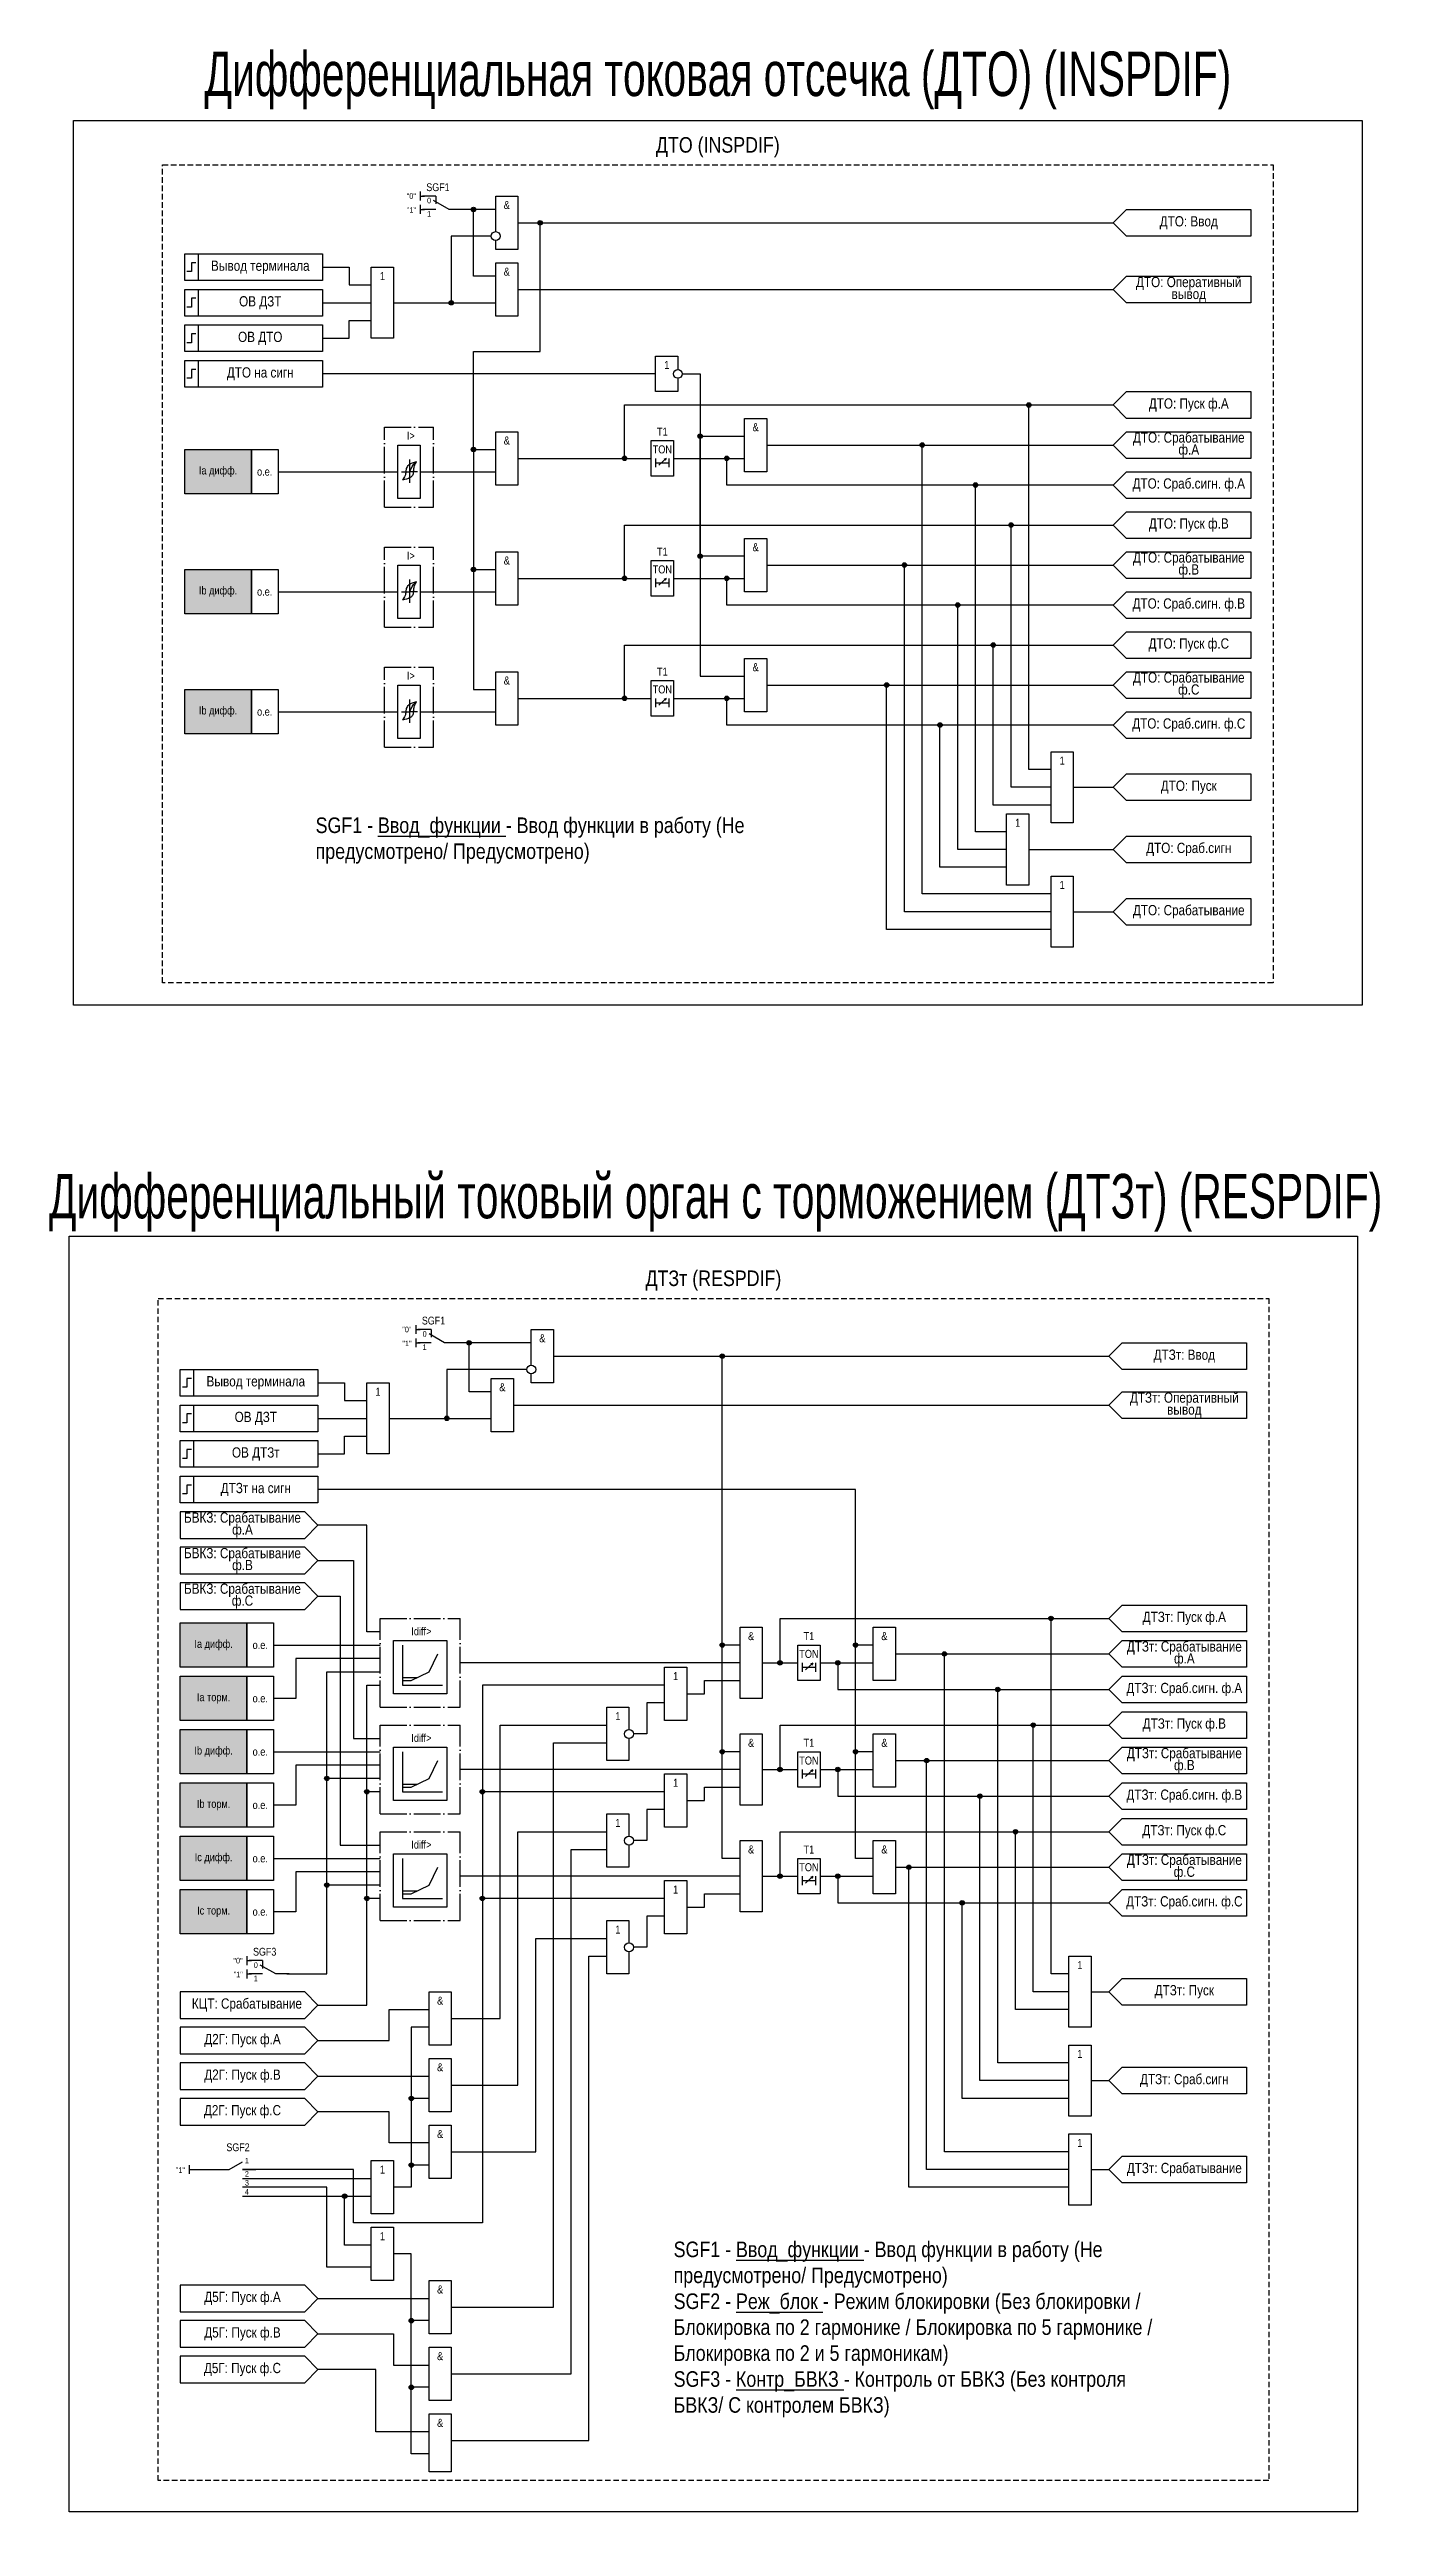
# Model space of a CAD drawing. Header units: millimetres. Extents: x -805 to 2714, y -997 to 959.
# Drawn here: x -805 to -506, y -434 to 120 of the extents above; entities that cross this region are included whole.
import ezdxf
from ezdxf.enums import TextEntityAlignment as Align

# ---------------------------------------------------------------- set-up
doc = ezdxf.new("R2010")
doc.units = ezdxf.units.MM
doc.linetypes.add('ACAD_ISO04W100', pattern=[30, 24, -3, 0, -3])
doc.linetypes.add('штриховая2', pattern=[0.375, 0.25, -0.125])
doc.layers.add('TEXT', color=7, linetype='Continuous', lineweight=25)
doc.layers.add('Основная', color=7, linetype='Continuous')
doc.styles.add('1.8_Gost_RD', font='ARIALN.TTF', dxfattribs={"height": 1.8})
doc.styles.add('2.5_Gost_RD', font='ARIALN.TTF', dxfattribs={"height": 2.5})
doc.styles.add('3.5_Gost_RD', font='ARIALN.TTF', dxfattribs={"height": 3.5})
doc.styles.add('Вывод', font='ARIALN.TTF', dxfattribs={"height": 2.5})
doc.styles.add('Компонент', font='ARIALN.TTF', dxfattribs={"height": 3.5})

# ---------------------------------------------------------------- blocks, each defined once
blk = doc.blocks.new('Точка')
at = {"ltscale": 100}
h = blk.add_hatch(color=256, dxfattribs=at)
h.dxf.hatch_style = 1
edge = h.paths.add_edge_path()
edge.add_arc((0, 0), 0.5, 0, 360)
blk.add_circle((0, 0), 0.5, dxfattribs=at)
blk = doc.blocks.new('*U71')
at = {"layer": 'Основная', "linetype": 'ACAD_ISO04W100', "ltscale": 0.25}
for p, q in [((0, 0), (11, 0)), ((0, -18), (0, 0)), ((11, -18), (11, 0)), ((0, -18), (11, -18))]:
    blk.add_line(p, q, dxfattribs=at)
at = {"layer": 'Основная', "style": 'Компонент'}
blk.add_attdef('ОУ', text='', height=3.5, dxfattribs=at).set_placement((11, 0), align=Align.MIDDLE_CENTER)
blk = doc.blocks.new('*U93')
at = {"layer": 'Основная', "linetype": 'ACAD_ISO04W100', "ltscale": 0.25}
for p, q in [((0, 0), (18, 0)), ((0, -20), (0, 0)), ((18, -20), (18, 0)), ((0, -20), (18, -20))]:
    blk.add_line(p, q, dxfattribs=at)
at = {"layer": 'Основная', "style": 'Компонент'}
blk.add_attdef('ОУ', text='', height=3.5, dxfattribs=at).set_placement((18, 0), align=Align.MIDDLE_CENTER)
blk = doc.blocks.new('*U78')
at = {"layer": 'Основная', "color": 0}
blk.add_line((0, 0), (6, 3.4), dxfattribs=at)
blk = doc.blocks.new('*U92')
at = {"layer": 'Основная', "color": 0}
for p, q in [((-9, 0), (-3, 0)), ((3, 0), (9, 0))]:
    blk.add_line(p, q, dxfattribs=at)
at = {"layer": 'Основная', "ltscale": 0.25}
blk.add_blockref('*U78', (-3, 0), dxfattribs=at)
at = {"layer": 'Основная'}
for tag, height, style, p in [('ОУ', 3.5, 'Компонент', (1, 10)), ('В2', 2.5, 'Вывод', (5, 4)), ('В1', 2.5, 'Вывод', (5, -2))]:
    blk.add_attdef(tag, text='', height=height, dxfattribs=dict(at, style=style)).set_placement(p, align=Align.MIDDLE_CENTER)
blk = doc.blocks.new('*U80')
at = {"layer": 'Основная', "color": 0}
blk.add_line((0, 0), (7, 4), dxfattribs=at)
at = {"layer": 'Основная', "ltscale": 0.35}
blk.add_line((6, 6), (6, 2.5), dxfattribs=at)
blk = doc.blocks.new('*U82')
at = {"layer": 'Основная', "color": 0}
for p, q in [((-3, 6), (-9, 6)), ((-3, 0), (-9, 0)), ((9, 0), (3, 0))]:
    blk.add_line(p, q, dxfattribs=at)
at = {"layer": 'Основная', "ltscale": 0.25, "xscale": -1}
blk.add_blockref('*U80', (3, 0), dxfattribs=at)
at = {"layer": 'Основная'}
for tag, height, style, p in [('ОУ', 3.5, 'Компонент', (-2, 10)), ('В1', 2.5, 'Вывод', (-14, 6)), ('В2', 2.5, 'Вывод', (-6, 4)), ('В3', 2.5, 'Вывод', (-6, -2))]:
    blk.add_attdef(tag, text='', height=height, dxfattribs=dict(at, style=style)).set_placement(p, align=Align.MIDDLE_CENTER)

msp = doc.modelspace()

# ---------------------------------------------------------------- hatches: boundary and pattern name
at = {"ltscale": 100, "true_color": 0xf7941d}
h = msp.add_hatch(color=30, dxfattribs=at)
h.dxf.hatch_style = 1
h.paths.add_polyline_path([(-775, 30), (-760, 30), (-760, 20), (-775, 20)])
h = msp.add_hatch(color=30, dxfattribs=at)
h.dxf.hatch_style = 1
h.paths.add_polyline_path([(-775, 3), (-760, 3), (-760, -7), (-775, -7)])
h = msp.add_hatch(color=30, dxfattribs=at)
h.dxf.hatch_style = 1
h.paths.add_polyline_path([(-775, -24), (-760, -24), (-760, -34), (-775, -34)])
h = msp.add_hatch(color=30, dxfattribs=at)
h.dxf.hatch_style = 1
h.paths.add_polyline_path([(-776, -234), (-761, -234), (-761, -244), (-776, -244)])
h = msp.add_hatch(color=30, dxfattribs=at)
h.dxf.hatch_style = 1
h.paths.add_polyline_path([(-776, -246), (-761, -246), (-761, -256), (-776, -256)])
h = msp.add_hatch(color=30, dxfattribs=at)
h.dxf.hatch_style = 1
h.paths.add_polyline_path([(-776, -258), (-761, -258), (-761, -268), (-776, -268)])
h = msp.add_hatch(color=30, dxfattribs=at)
h.dxf.hatch_style = 1
h.paths.add_polyline_path([(-776, -270), (-761, -270), (-761, -280), (-776, -280)])
h = msp.add_hatch(color=30, dxfattribs=at)
h.dxf.hatch_style = 1
h.paths.add_polyline_path([(-776, -282), (-761, -282), (-761, -292), (-776, -292)])
h = msp.add_hatch(color=30, dxfattribs=at)
h.dxf.hatch_style = 1
h.paths.add_polyline_path([(-776, -294), (-761, -294), (-761, -304), (-776, -304)])

# ---------------------------------------------------------------- linework, layer by layer
at = {"ltscale": 100}
for p, q in [((-722, 88), (-722, 86)), ((-722, 87), (-721, 87)), ((-722, 85), (-722, 83)), ((-722, 84), (-721, 84)), ((-744, 63), (-733, 63)), ((-728, 63), (-705, 63)), ((-710, 30), (-705, 30)), ((-723, -167), (-723, -169)), ((-723, -168), (-722, -168)), ((-723, -170), (-723, -172)), ((-723, -171), (-722, -171)), ((-745, -188), (-734, -188)), ((-729, -188), (-706, -188)), ((-761, -309), (-761, -311)), ((-761, -310), (-760, -310)), ((-761, -312), (-761, -314)), ((-761, -313), (-760, -313))]:
    msp.add_line(p, q, dxfattribs=at)
at = {"color": 7, "ltscale": 100}
for p, q in [((-668.3, 26.46), (-666.63, 27.95)), ((-666.63, 27.95), (-667.15, 27.73)), ((-666.63, 27.95), (-666.89, 27.48)), ((-668.3, -0.54), (-666.63, 0.95)), ((-666.63, 0.95), (-667.15, 0.73)), ((-666.63, 0.95), (-666.89, 0.48)), ((-668.3, -27.54), (-666.63, -26.05)), ((-666.63, -26.05), (-667.15, -26.27)), ((-666.63, -26.05), (-666.89, -26.52)), ((-635.3, -244.54), (-633.63, -243.05)), ((-633.63, -243.05), (-634.15, -243.27)), ((-633.63, -243.05), (-633.89, -243.52)), ((-635.3, -268.54), (-633.63, -267.05)), ((-633.63, -267.05), (-634.15, -267.27)), ((-633.63, -267.05), (-633.89, -267.52)), ((-635.3, -292.54), (-633.63, -291.05)), ((-633.63, -291.05), (-634.15, -291.27)), ((-633.63, -291.05), (-633.89, -291.52))]:
    msp.add_line(p, q, dxfattribs=at)
at = {"color": 2, "ltscale": 100}
for points in [[(-800, 104), (-510, 104), (-510, -95), (-800, -95)], [(-801, -147), (-511, -147), (-511, -434), (-801, -434)]]:
    msp.add_lwpolyline(points, close=True, dxfattribs=at)
at = {"ltscale": 100}
for points in [[(-705, 69), (-710, 69), (-710, 84), (-715, 84)], [(-705, 84), (-710, 84)], [(-706, 78), (-715, 78), (-715, 63)], [(-710, 30), (-710, 30), (-710, 52), (-695, 52), (-695, 81)], [(-700, 81), (-566, 81)], [(-744, 71), (-738, 71), (-738, 67), (-733, 67)], [(-705, 69), (-710, 69)], [(-700, 66), (-566, 66)], [(-744, 55), (-738, 55), (-738, 59), (-733, 59)], [(-664, 46), (-664, 43), (-669, 43), (-669, 51), (-664, 51), (-664, 48)], [(-669, 47), (-744, 47)], [(-663, 47), (-659, 47), (-659, -21), (-649, -21)], [(-676, 28), (-676, 40), (-566, 40)], [(-580, -42), (-585, -42), (-585, 40)], [(-710, 30), (-710, 30), (-710, 3), (-705, 3)], [(-669, 28), (-669, 26)], [(-666, 28), (-666, 26)], [(-649, 6), (-659, 6), (-659, 33)], [(-659, 33), (-649, 33)], [(-566, 22), (-653, 22), (-653, 28)], [(-644, 31), (-566, 31)], [(-580, -70), (-609, -70), (-609, 31)], [(-669, 27), (-666, 27)], [(-590, -56), (-597, -56), (-597, 22)], [(-676, 1), (-676, 13), (-566, 13)], [(-580, -46), (-589, -46), (-589, 13)], [(-710, 3), (-710, 3), (-710, -24), (-705, -24)], [(-669, 1), (-669, -1)], [(-666, 1), (-666, -1)], [(-566, -5), (-653, -5), (-653, 1)], [(-644, 4), (-566, 4)], [(-580, -74), (-613, -74), (-613, 4)], [(-669, 0), (-666, 0)], [(-590, -60), (-601, -60), (-601, -5)], [(-676, -26), (-676, -14), (-566, -14)], [(-580, -50), (-593, -50), (-593, -14)], [(-669, -26), (-669, -28)], [(-669, -27), (-666, -27)], [(-666, -26), (-666, -28)], [(-566, -32), (-653, -32), (-653, -26)], [(-644, -23), (-566, -23)], [(-580, -78), (-617, -78), (-617, -23)], [(-590, -64), (-605, -64), (-605, -32)], [(-575, -46), (-566, -46)], [(-585, -60), (-566, -60)], [(-575, -74), (-566, -74)], [(-706, -182), (-711, -182), (-711, -171), (-716, -171)], [(-697, -171), (-711, -171)], [(-698, -177), (-716, -177), (-716, -188)], [(-692, -174), (-567, -174)], [(-650, -239), (-654, -239), (-654, -174)], [(-745, -180), (-739, -180), (-739, -184), (-734, -184)], [(-706, -182), (-711, -182)], [(-701, -185), (-567, -185)], [(-745, -196), (-739, -196), (-739, -192), (-734, -192)], [(-620, -239), (-624, -239), (-624, -204), (-745, -204)], [(-731, -236), (-734, -236), (-734, -212), (-745, -212)], [(-745, -220), (-737, -220), (-737, -260), (-731, -260)], [(-745, -228), (-740, -228), (-740, -284), (-731, -284)], [(-641, -243), (-641, -233), (-567, -233)], [(-576, -313), (-580, -313), (-580, -233)], [(-731, -242), (-750, -242), (-750, -251), (-755, -251)], [(-726, -239), (-726, -248)], [(-726, -247), (-724, -247), (-720, -245), (-718, -241)], [(-650, -243), (-713, -243)], [(-650, -263), (-654, -263), (-654, -239)], [(-636, -243), (-636, -245)], [(-633, -243), (-633, -245)], [(-632, -243), (-620, -243)], [(-628, -243), (-628, -249), (-567, -249)], [(-620, -263), (-624, -263), (-624, -239)], [(-615, -241), (-567, -241)], [(-576, -353), (-604, -353), (-604, -241)], [(-667, -248), (-708, -248), (-708, -369), (-737, -369), (-737, -357), (-762, -357)], [(-752, -313), (-743, -313), (-743, -245), (-731, -245)], [(-745, -320), (-734, -320), (-734, -248), (-731, -248)], [(-726, -246.31), (-722.61, -246.31)], [(-726, -248), (-717, -248)], [(-662, -250), (-658, -250), (-658, -247), (-650, -247)], [(-636, -244), (-633, -244)], [(-576, -333), (-592, -333), (-592, -249)], [(-667, -252), (-671, -252), (-671, -259), (-674, -259)], [(-715, -323), (-704, -323), (-704, -257), (-680, -257)], [(-641, -267), (-641, -257), (-567, -257)], [(-576, -317), (-584, -317), (-584, -257)], [(-726, -263), (-726, -272)], [(-726, -271), (-724, -271), (-720, -269), (-718, -265)], [(-715, -388), (-692, -388), (-692, -261), (-680, -261)], [(-650, -287), (-654, -287), (-654, -263)], [(-620, -287), (-624, -287), (-624, -263)], [(-615, -265), (-567, -265)], [(-576, -357), (-608, -357), (-608, -265)], [(-731, -266), (-750, -266), (-750, -275), (-755, -275)], [(-731, -269), (-743, -269)], [(-726, -270.31), (-722.61, -270.31)], [(-650, -267), (-713, -267)], [(-662, -274), (-658, -274), (-658, -271), (-650, -271)], [(-636, -267), (-636, -269)], [(-636, -268), (-633, -268)], [(-633, -267), (-633, -269)], [(-632, -267), (-620, -267)], [(-628, -267), (-628, -273), (-567, -273)], [(-731, -272), (-734, -272)], [(-726, -272), (-717, -272)], [(-667, -272), (-708, -272)], [(-667, -276), (-671, -276), (-671, -283), (-674, -283)], [(-576, -337), (-596, -337), (-596, -273)], [(-715, -338), (-700, -338), (-700, -281), (-680, -281)], [(-641, -291), (-641, -281), (-567, -281)], [(-576, -321), (-588, -321), (-588, -281)], [(-726, -287), (-726, -296)], [(-715, -403), (-688, -403), (-688, -285), (-680, -285)], [(-731, -290), (-750, -290), (-750, -299), (-755, -299)], [(-731, -293), (-743, -293)], [(-726, -295), (-724, -295), (-720, -293), (-718, -289)], [(-650, -291), (-713, -291)], [(-636, -291), (-636, -293)], [(-636, -292), (-633, -292)], [(-633, -291), (-633, -293)], [(-632, -291), (-620, -291)], [(-628, -291), (-628, -297), (-567, -297)], [(-615, -289), (-567, -289)], [(-576, -361), (-612, -361), (-612, -289)], [(-731, -296), (-734, -296)], [(-726, -294.31), (-722.61, -294.31)], [(-726, -296), (-717, -296)], [(-667, -296), (-708, -296)], [(-662, -298), (-658, -298), (-658, -295), (-650, -295)], [(-576, -341), (-600, -341), (-600, -297)], [(-667, -300), (-671, -300), (-671, -307), (-674, -307)], [(-715, -353), (-696, -353), (-696, -305), (-680, -305)], [(-715, -418), (-684, -418), (-684, -309), (-680, -309)], [(-745, -328), (-729, -328), (-729, -321), (-720, -321)], [(-571, -317), (-567, -317)], [(-720, -325), (-724, -325), (-724, -361), (-728, -361)], [(-745, -336), (-720, -336)], [(-571, -337), (-567, -337)], [(-720, -341), (-724, -341)], [(-720, -351), (-729, -351), (-729, -344), (-745, -344)], [(-774, -357), (-765, -357)], [(-762, -359), (-733, -359)], [(-720, -356), (-724, -356)], [(-571, -357), (-567, -357)], [(-733, -379), (-743, -379), (-743, -361), (-762, -361)], [(-762, -363), (-733, -363)], [(-733, -374), (-739, -374), (-739, -363)], [(-720, -421), (-724, -421), (-724, -376), (-728, -376)], [(-745, -386), (-720, -386)], [(-720, -391), (-724, -391)], [(-745, -394), (-728, -394), (-728, -401), (-720, -401)], [(-720, -416), (-732, -416), (-732, -402), (-745, -402)], [(-720, -406), (-724, -406)], [(-720, -421), (-724, -421)]]:
    msp.add_lwpolyline(points, dxfattribs=at)
for points in [[(-775, 74), (-772, 74), (-772, 68), (-775, 68)], [(-775, 74), (-744, 74), (-744, 68), (-775, 68)], [(-733, 71), (-728, 71), (-728, 55), (-733, 55)], [(-775, 66), (-772, 66), (-772, 60), (-775, 60)], [(-775, 66), (-744, 66), (-744, 60), (-775, 60)], [(-775, 58), (-772, 58), (-772, 52), (-775, 52)], [(-775, 58), (-744, 58), (-744, 52), (-775, 52)], [(-775, 30), (-760, 30), (-760, 20), (-775, 20)], [(-760, 30), (-754, 30), (-754, 20), (-760, 20)], [(-670, 32), (-665, 32), (-665, 24), (-670, 24)], [(-775, 3), (-760, 3), (-760, -7), (-775, -7)], [(-760, 3), (-754, 3), (-754, -7), (-760, -7)], [(-670, 5), (-665, 5), (-665, -3), (-670, -3)], [(-670, -22), (-665, -22), (-665, -30), (-670, -30)], [(-775, -24), (-760, -24), (-760, -34), (-775, -34)], [(-760, -24), (-754, -24), (-754, -34), (-760, -34)], [(-580, -38), (-575, -38), (-575, -54), (-580, -54)], [(-590, -52), (-585, -52), (-585, -68), (-590, -68)], [(-580, -66), (-575, -66), (-575, -82), (-580, -82)], [(-776, -177), (-773, -177), (-773, -183), (-776, -183)], [(-776, -177), (-745, -177), (-745, -183), (-776, -183)], [(-734, -180), (-729, -180), (-729, -196), (-734, -196)], [(-776, -185), (-773, -185), (-773, -191), (-776, -191)], [(-776, -185), (-745, -185), (-745, -191), (-776, -191)], [(-776, -193), (-773, -193), (-773, -199), (-776, -199)], [(-776, -193), (-745, -193), (-745, -199), (-776, -199)], [(-776, -234), (-761, -234), (-761, -244), (-776, -244)], [(-761, -234), (-755, -234), (-755, -244), (-761, -244)], [(-650, -235), (-645, -235), (-645, -251), (-650, -251)], [(-637, -239), (-632, -239), (-632, -247), (-637, -247)], [(-776, -246), (-761, -246), (-761, -256), (-776, -256)], [(-761, -246), (-755, -246), (-755, -256), (-761, -256)], [(-776, -258), (-761, -258), (-761, -268), (-776, -268)], [(-761, -258), (-755, -258), (-755, -268), (-761, -268)], [(-650, -259), (-645, -259), (-645, -275), (-650, -275)], [(-637, -263), (-632, -263), (-632, -271), (-637, -271)], [(-776, -270), (-761, -270), (-761, -280), (-776, -280)], [(-761, -270), (-755, -270), (-755, -280), (-761, -280)], [(-776, -282), (-761, -282), (-761, -292), (-776, -292)], [(-761, -282), (-755, -282), (-755, -292), (-761, -292)], [(-650, -283), (-645, -283), (-645, -299), (-650, -299)], [(-637, -287), (-632, -287), (-632, -295), (-637, -295)], [(-776, -294), (-761, -294), (-761, -304), (-776, -304)], [(-761, -294), (-755, -294), (-755, -304), (-761, -304)], [(-576, -309), (-571, -309), (-571, -325), (-576, -325)], [(-576, -329), (-571, -329), (-571, -345), (-576, -345)], [(-576, -349), (-571, -349), (-571, -365), (-576, -365)]]:
    msp.add_lwpolyline(points, close=True, dxfattribs=at)
at = {"lineweight": 30, "ltscale": 100}
for points in [[(-772.5, 72), (-773.5, 72), (-773.5, 70), (-774.5, 70)], [(-772.5, 64), (-773.5, 64), (-773.5, 62), (-774.5, 62)], [(-772.5, 56), (-773.5, 56), (-773.5, 54), (-774.5, 54)], [(-773.5, -179), (-774.5, -179), (-774.5, -181), (-775.5, -181)], [(-773.5, -187), (-774.5, -187), (-774.5, -189), (-775.5, -189)], [(-773.5, -195), (-774.5, -195), (-774.5, -197), (-775.5, -197)]]:
    msp.add_lwpolyline(points, dxfattribs=at)
at = {"layer": 'Основная', "ltscale": 100}
for p, q in [((-727, 29.5), (-727, 31)), ((-727, 31), (-722, 31)), ((-727, 22), (-727, 30)), ((-722, 31), (-722, 25)), ((-722, 25), (-705, 25)), ((-722, 25), (-722, 19)), ((-727, 19), (-727, 22)), ((-722, 19), (-727, 19)), ((-727, 2.5), (-727, 4)), ((-727, 4), (-722, 4)), ((-727, -5), (-727, 3)), ((-722, 4), (-722, -2)), ((-727, -8), (-727, -5)), ((-722, -2), (-705, -2)), ((-722, -2), (-722, -8)), ((-722, -8), (-727, -8)), ((-727, -24.5), (-727, -23)), ((-727, -23), (-722, -23)), ((-727, -32), (-727, -24)), ((-722, -23), (-722, -29)), ((-727, -35), (-727, -32)), ((-722, -29), (-705, -29)), ((-722, -29), (-722, -35)), ((-722, -35), (-727, -35)), ((-728, -239.5), (-728, -238)), ((-728, -238), (-716, -238)), ((-716, -238), (-716, -244)), ((-728, -247), (-728, -239)), ((-728, -250), (-728, -247)), ((-716, -244), (-716, -250)), ((-716, -250), (-728, -250)), ((-728, -263.5), (-728, -262)), ((-728, -262), (-716, -262)), ((-728, -271), (-728, -263)), ((-716, -262), (-716, -268)), ((-728, -274), (-728, -271)), ((-716, -268), (-716, -274)), ((-716, -274), (-728, -274)), ((-728, -287.5), (-728, -286)), ((-728, -286), (-716, -286)), ((-728, -295), (-728, -287)), ((-716, -286), (-716, -292)), ((-716, -292), (-716, -298)), ((-728, -298), (-728, -295)), ((-716, -298), (-728, -298)), ((-774, -356), (-774, -358))]:
    msp.add_line(p, q, dxfattribs=at)
at = {"layer": 'Основная'}
for p, q in [((-724.4, 27.72), (-724.4, 22.52)), ((-724.4, 0.72), (-724.4, -4.48)), ((-724.4, -26.28), (-724.4, -31.48))]:
    msp.add_line(p, q, dxfattribs=at)
at = {"layer": 'Основная', "color": 7, "ltscale": 100}
for p, q in [((-754, 25), (-727, 25)), ((-726.21, 25), (-724.4, 25)), ((-722.58, 25), (-724.4, 25)), ((-754, -2), (-727, -2)), ((-726.21, -2), (-724.4, -2)), ((-722.58, -2), (-724.4, -2)), ((-754, -29), (-727, -29)), ((-726.21, -29), (-724.4, -29)), ((-722.58, -29), (-724.4, -29)), ((-755, -239), (-731, -239)), ((-755, -263), (-731, -263)), ((-755, -287), (-731, -287))]:
    msp.add_line(p, q, dxfattribs=at)
at = {"layer": 'Основная', "linetype": 'штриховая2', "ltscale": 5}
for points in [[(-780, 94), (-530, 94), (-530, -90), (-780, -90)], [(-781, -161), (-531, -161), (-531, -427), (-781, -427)]]:
    msp.add_lwpolyline(points, close=True, dxfattribs=at)
at = {"layer": 'Основная', "ltscale": 100}
for points in [[(-705, 79), (-705, 87), (-700, 87), (-700, 75), (-705, 75), (-705, 77)], [(-700, 28), (-670, 28), (-670, 28), (-670, 28)], [(-665, 28), (-649, 28)], [(-700, 1), (-670, 1), (-670, 1), (-670, 1)], [(-665, 1), (-649, 1)], [(-700, -26), (-670, -26), (-670, -26), (-670, -26)], [(-665, -26), (-649, -26)], [(-697, -176), (-697, -168), (-692, -168), (-692, -180), (-697, -180), (-697, -178)], [(-645, -243), (-637, -243), (-637, -243), (-637, -243)], [(-675, -260), (-675, -265), (-680, -265), (-680, -253), (-675, -253), (-675, -258)], [(-645, -267), (-637, -267), (-637, -267), (-637, -267)], [(-675, -284), (-675, -289), (-680, -289), (-680, -277), (-675, -277), (-675, -282)], [(-645, -291), (-637, -291), (-637, -291), (-637, -291)], [(-675, -308), (-675, -313), (-680, -313), (-680, -301), (-675, -301), (-675, -306)]]:
    msp.add_lwpolyline(points, dxfattribs=at)
for points in [[(-535, 84), (-535, 78), (-563, 78), (-566, 81), (-563, 84)], [(-705, 72), (-700, 72), (-700, 60), (-705, 60)], [(-535, 69), (-535, 63), (-563, 63), (-566, 66), (-563, 69)], [(-775, 50), (-772, 50), (-772, 44), (-775, 44)], [(-775, 50), (-744, 50), (-744, 44), (-775, 44)], [(-535, 43), (-535, 37), (-563, 37), (-566, 40), (-563, 43)], [(-705, 34), (-700, 34), (-700, 22), (-705, 22)], [(-649, 37), (-644, 37), (-644, 25), (-649, 25)], [(-535, 34), (-535, 28), (-563, 28), (-566, 31), (-563, 34)], [(-535, 16), (-535, 10), (-563, 10), (-566, 13), (-563, 16)], [(-705, 7), (-700, 7), (-700, -5), (-705, -5)], [(-649, 10), (-644, 10), (-644, -2), (-649, -2)], [(-535, 7), (-535, 1), (-563, 1), (-566, 4), (-563, 7)], [(-535, -11), (-535, -17), (-563, -17), (-566, -14), (-563, -11)], [(-705, -20), (-700, -20), (-700, -32), (-705, -32)], [(-649, -17), (-644, -17), (-644, -29), (-649, -29)], [(-535, -20), (-535, -26), (-563, -26), (-566, -23), (-563, -20)], [(-535, -43), (-535, -49), (-563, -49), (-566, -46), (-563, -43)], [(-535, -71), (-535, -77), (-563, -77), (-566, -74), (-563, -71)], [(-536, -171), (-536, -177), (-564, -177), (-567, -174), (-564, -171)], [(-706, -179), (-701, -179), (-701, -191), (-706, -191)], [(-536, -182), (-536, -188), (-564, -188), (-567, -185), (-564, -182)], [(-776, -201), (-773, -201), (-773, -207), (-776, -207)], [(-776, -201), (-745, -201), (-745, -207), (-776, -207)], [(-776, -209), (-776, -215), (-748, -215), (-745, -212), (-748, -209)], [(-776, -217), (-776, -223), (-748, -223), (-745, -220), (-748, -217)], [(-776, -225), (-776, -231), (-748, -231), (-745, -228), (-748, -225)], [(-536, -230), (-536, -236), (-564, -236), (-567, -233), (-564, -230)], [(-620, -235), (-615, -235), (-615, -247), (-620, -247)], [(-536, -238), (-536, -244), (-564, -244), (-567, -241), (-564, -238)], [(-667, -244), (-662, -244), (-662, -256), (-667, -256)], [(-536, -246), (-536, -252), (-564, -252), (-567, -249), (-564, -246)], [(-536, -254), (-536, -260), (-564, -260), (-567, -257), (-564, -254)], [(-620, -259), (-615, -259), (-615, -271), (-620, -271)], [(-536, -262), (-536, -268), (-564, -268), (-567, -265), (-564, -262)], [(-667, -268), (-662, -268), (-662, -280), (-667, -280)], [(-536, -270), (-536, -276), (-564, -276), (-567, -273), (-564, -270)], [(-536, -278), (-536, -284), (-564, -284), (-567, -281), (-564, -278)], [(-620, -283), (-615, -283), (-615, -295), (-620, -295)], [(-536, -286), (-536, -292), (-564, -292), (-567, -289), (-564, -286)], [(-667, -292), (-662, -292), (-662, -304), (-667, -304)], [(-536, -294), (-536, -300), (-564, -300), (-567, -297), (-564, -294)], [(-536, -314), (-536, -320), (-564, -320), (-567, -317), (-564, -314)], [(-776, -317), (-776, -323), (-748, -323), (-745, -320), (-748, -317)], [(-720, -317), (-715, -317), (-715, -329), (-720, -329)], [(-776, -325), (-776, -331), (-748, -331), (-745, -328), (-748, -325)], [(-720, -332), (-715, -332), (-715, -344), (-720, -344)], [(-776, -333), (-776, -339), (-748, -339), (-745, -336), (-748, -333)], [(-536, -334), (-536, -340), (-564, -340), (-567, -337), (-564, -334)], [(-776, -341), (-776, -347), (-748, -347), (-745, -344), (-748, -341)], [(-720, -347), (-715, -347), (-715, -359), (-720, -359)], [(-536, -354), (-536, -360), (-564, -360), (-567, -357), (-564, -354)], [(-733, -355), (-728, -355), (-728, -367), (-733, -367)], [(-733, -370), (-728, -370), (-728, -382), (-733, -382)], [(-720, -382), (-715, -382), (-715, -394), (-720, -394)], [(-776, -383), (-776, -389), (-748, -389), (-745, -386), (-748, -383)], [(-776, -391), (-776, -397), (-748, -397), (-745, -394), (-748, -391)], [(-720, -397), (-715, -397), (-715, -409), (-720, -409)], [(-776, -399), (-776, -405), (-748, -405), (-745, -402), (-748, -399)], [(-720, -412), (-715, -412), (-715, -425), (-720, -425)]]:
    msp.add_lwpolyline(points, close=True, dxfattribs=at)
at = {"layer": 'Основная', "lineweight": 30, "ltscale": 100}
for points in [[(-772.5, 48), (-773.5, 48), (-773.5, 46), (-774.5, 46)], [(-773.5, -203), (-774.5, -203), (-774.5, -205), (-775.5, -205)]]:
    msp.add_lwpolyline(points, dxfattribs=at)
at = {"layer": 'Основная', "color": 1, "ltscale": 100}
for points in [[(-535, 25), (-535, 19), (-563, 19), (-566, 22), (-563, 25)], [(-535, -2), (-535, -8), (-563, -8), (-566, -5), (-563, -2)], [(-535, -29), (-535, -35), (-563, -35), (-566, -32), (-563, -29)], [(-535, -57), (-535, -63), (-563, -63), (-566, -60), (-563, -57)]]:
    msp.add_lwpolyline(points, close=True, dxfattribs=at)
at = {"layer": 'Основная', "ltscale": 100}
for centre in [(-705, 78), (-664, 47), (-697, -177), (-675, -259), (-675, -283), (-675, -307)]:
    msp.add_circle(centre, 1, dxfattribs=at)
at = {"layer": 'Основная'}
for points in [[(-725.2, 24.92), (-725.4, 24.13), (-726, 23.12)], [(-723.52, 24.92), (-723.75, 24.13), (-724.24, 23.67), (-726, 23.12)], [(-725.2, 24.92), (-725.05, 25.71), (-724.56, 26.54), (-722.8, 27.26)], [(-724.4, 25), (-724, 25.72), (-723.53, 26.6), (-722.8, 27.26)], [(-723.52, 24.92), (-723.4, 25.71), (-723.19, 26.54), (-722.8, 27.26)], [(-725.2, -2.08), (-725.05, -1.29), (-724.56, -0.46), (-722.8, 0.26)], [(-724.4, -2), (-724, -1.28), (-723.53, -0.4), (-722.8, 0.26)], [(-723.52, -2.08), (-723.4, -1.29), (-723.19, -0.46), (-722.8, 0.26)], [(-725.2, -2.08), (-725.4, -2.87), (-726, -3.88)], [(-723.52, -2.08), (-723.75, -2.87), (-724.24, -3.33), (-726, -3.88)], [(-725.2, -29.08), (-725.05, -28.29), (-724.56, -27.46), (-722.8, -26.74)], [(-724.4, -29), (-724, -28.28), (-723.53, -27.4), (-722.8, -26.74)], [(-723.52, -29.08), (-723.4, -28.29), (-723.19, -27.46), (-722.8, -26.74)], [(-725.2, -29.08), (-725.4, -29.87), (-726, -30.88)], [(-723.52, -29.08), (-723.75, -29.87), (-724.24, -30.33), (-726, -30.88)]]:
    msp.add_spline(points, degree=3, dxfattribs=at)

# ---------------------------------------------------------------- block references
at = {"color": 3, "ltscale": 0.25, "xscale": 0.5, "yscale": 0.5, "zscale": 0.5}
msp.add_blockref('*U92', (-763.5, -357), dxfattribs=at).add_auto_attribs({'ОУ': 'SGF2', 'В1': '2', 'В2': '1'})
at = {"layer": 'Основная', "ltscale": 0.25, "xscale": 0.5, "yscale": 0.5, "zscale": 0.5}
for p, values in [((-717, 84), {'ОУ': 'SGF1', 'В1': '"0"', 'В2': '0', 'В3': '1'}), ((-718, -171), {'ОУ': 'SGF1', 'В1': '"0"', 'В2': '0', 'В3': '1'}), ((-756, -313), {'ОУ': 'SGF3', 'В1': '"0"', 'В2': '0', 'В3': '1'})]:
    msp.add_blockref('*U82', p, dxfattribs=at).add_auto_attribs(values)
at = {"layer": 'Основная', "ltscale": 100}
for p in [(-710, 84), (-695, 81), (-715, 63), (-585, 40), (-659, 33), (-710, 30), (-676, 28), (-653, 28), (-609, 31), (-597, 22), (-589, 13), (-659, 6), (-710, 3), (-676, 1), (-653, 1), (-613, 4), (-601, -5), (-593, -14), (-676, -26), (-653, -26), (-617, -23), (-605, -32), (-711, -171), (-654, -174), (-716, -188), (-580, -233), (-654, -239), (-641, -243), (-628, -243), (-624, -239), (-604, -241), (-592, -249), (-584, -257), (-654, -263), (-624, -263), (-608, -265), (-743, -269), (-641, -267), (-628, -267), (-734, -272), (-708, -272), (-596, -273), (-588, -281), (-743, -293), (-641, -291), (-628, -291), (-612, -289), (-734, -296), (-708, -296), (-600, -297), (-724, -341), (-724, -356), (-739, -363), (-724, -391), (-724, -406)]:
    msp.add_blockref('Точка', p, dxfattribs=at)
at = {"layer": 'Основная', "ltscale": 0.25}
for name, p in [('*U71', (-730, 35)), ('*U71', (-730, 8)), ('*U71', (-730, -19)), ('*U93', (-731, -233)), ('*U93', (-731, -257)), ('*U93', (-731, -281))]:
    msp.add_blockref(name, p, dxfattribs=at)

# ---------------------------------------------------------------- texts
at = {"color": 2, "ltscale": 100, "char_height": 10, "attachment_point": 5, "style": '3.5_Gost_RD'}
for s, insert, width in [('{\\W0.8;\\C3;Дифференциальная токовая отсечка (ДТО) (INSPDIF)}', (-655, 113), 290), ('{\\W0.8;\\C3;Дифференциальный токовый орган с торможением (ДТЗт) (RESPDIF)}', (-655.5, -139.5), 341)]:
    msp.add_mtext(s, dxfattribs=dict(at, insert=insert, width=width))
at = {"color": 30, "ltscale": 100, "char_height": 3.5, "attachment_point": 5, "style": '3.5_Gost_RD'}
for s, insert, width in [('\\pxt31;ДТО (INSPDIF)', (-655, 98), 250), ('\\pxql;SGF1 - {\\LВвод_функции} - Ввод функции в работу (Не предусмотрено/ Предусмотрено)', (-697, -58), 97.0715), ('\\pxt31;ДТЗт (RESPDIF)', (-656, -157), 250), ('\\pxql;SGF1 - {\\LВвод_функции} - Ввод функции в работу (Не предусмотрено/ Предусмотрено)\\PSGF2 - {\\LРеж_блок} - Режим блокировки (Без блокировки / Блокировка по 2 гармонике / Блокировка по 5 гармонике / Блокировка по 2 и 5 гармоникам)\\PSGF3 - {\\LКонтр_БВКЗ} - Контроль от БВКЗ (Без контроля БВКЗ/ С контролем БВКЗ)', (-609, -393), 111.8874)]:
    msp.add_mtext(s, dxfattribs=dict(at, insert=insert, width=width))
at = {"ltscale": 100}
for s, insert, char_height, width, attachment_point, style in [('"1"', (-725, 84.5), 1.25, 2, 1, '3.5_Gost_RD'), ('\\pxsm0.7;Вывод терминала', (-758, 71), 2.3, 28, 5, '2.5_Gost_RD'), ('1', (-730.5, 69), 1.8, 5, 5, '2.5_Gost_RD'), ('1', (-666.5, 49), 1.8, 5, 5, '2.5_Gost_RD'), ('T1', (-667.5, 34), 1.8, 5, 5, '2.5_Gost_RD'), ('TON', (-667.5, 30), 1.8, 5, 5, '2.5_Gost_RD'), ('Ia дифф.', (-767.5, 25), 1.8, 15, 5, '1.8_Gost_RD'), ('о.е.', (-757, 25), 1.8, 6, 5, '1.8_Gost_RD'), ('T1', (-667.5, 7), 1.8, 5, 5, '2.5_Gost_RD'), ('TON', (-667.5, 3), 1.8, 5, 5, '2.5_Gost_RD'), ('Ib дифф.', (-767.5, -2), 1.8, 15, 5, '1.8_Gost_RD'), ('о.е.', (-757, -2), 1.8, 6, 5, '1.8_Gost_RD'), ('T1', (-667.5, -20), 1.8, 5, 5, '2.5_Gost_RD'), ('TON', (-667.5, -24), 1.8, 5, 5, '2.5_Gost_RD'), ('Ib дифф.', (-767.5, -29), 1.8, 15, 5, '1.8_Gost_RD'), ('о.е.', (-757, -29), 1.8, 6, 5, '1.8_Gost_RD'), ('"1"', (-726, -170.5), 1.25, 2, 1, '3.5_Gost_RD'), ('\\pxsm0.7;Вывод терминала', (-759, -180), 2.3, 28, 5, '2.5_Gost_RD'), ('1', (-731.5, -182), 1.8, 5, 5, '2.5_Gost_RD'), ('Ia дифф.', (-768.5, -239), 1.8, 15, 5, '1.8_Gost_RD'), ('T1', (-634.5, -237), 1.8, 5, 5, '2.5_Gost_RD'), ('о.е.', (-758, -239), 1.8, 6, 5, '1.8_Gost_RD'), ('TON', (-634.5, -241), 1.8, 5, 5, '2.5_Gost_RD'), ('Ia торм.', (-768.5, -251), 1.8, 15, 5, '1.8_Gost_RD'), ('о.е.', (-758, -251), 1.8, 6, 5, '1.8_Gost_RD'), ('T1', (-634.5, -261), 1.8, 5, 5, '2.5_Gost_RD'), ('Ib дифф.', (-768.5, -263), 1.8, 15, 5, '1.8_Gost_RD'), ('о.е.', (-758, -263), 1.8, 6, 5, '1.8_Gost_RD'), ('TON', (-634.5, -265), 1.8, 5, 5, '2.5_Gost_RD'), ('Ib торм.', (-768.5, -275), 1.8, 15, 5, '1.8_Gost_RD'), ('о.е.', (-758, -275), 1.8, 6, 5, '1.8_Gost_RD'), ('Ic дифф.', (-768.5, -287), 1.8, 15, 5, '1.8_Gost_RD'), ('о.е.', (-758, -287), 1.8, 6, 5, '1.8_Gost_RD'), ('TON', (-634.5, -289), 1.8, 5, 5, '2.5_Gost_RD'), ('T1', (-634.5, -285), 1.8, 5, 5, '2.5_Gost_RD'), ('Ic торм.', (-768.5, -299), 1.8, 15, 5, '1.8_Gost_RD'), ('о.е.', (-758, -299), 1.8, 6, 5, '1.8_Gost_RD'), ('"1"', (-764, -312.5), 1.25, 2, 1, '3.5_Gost_RD')]:
    msp.add_mtext(s, dxfattribs=dict(at, insert=insert, char_height=char_height, width=width, attachment_point=attachment_point, style=style))
at = {"layer": 'TEXT', "color": 0, "ltscale": 100, "char_height": 2.3, "width": 28, "attachment_point": 5, "style": '2.5_Gost_RD'}
for insert in [(-758, 63), (-759, -188)]:
    msp.add_mtext('\\pxsm0.7;{\\C256;ОВ ДЗТ}', dxfattribs=dict(at, insert=insert))
at = {"layer": 'TEXT', "ltscale": 100, "char_height": 1.25, "width": 2, "attachment_point": 5, "style": '2.5_Gost_RD'}
for s, insert in [('3', (-761, -360)), ('4', (-761, -362))]:
    msp.add_mtext(s, dxfattribs=dict(at, insert=insert))
at = {"layer": 'Основная', "ltscale": 100}
for s, insert, char_height, width, attachment_point, style in [('&', (-702.5, 85), 1.8, 5, 5, '2.5_Gost_RD'), ('ДТО: Ввод', (-549, 81), 2.3, 28, 5, '2.5_Gost_RD'), ('&', (-702.5, 70), 1.8, 5, 5, '2.5_Gost_RD'), ('\\pxsm0.7;ДТО на сигн', (-758, 47), 2.3, 28, 5, '2.5_Gost_RD'), ('&', (-646.5, 35), 1.8, 5, 5, '2.5_Gost_RD'), ('&', (-702.5, 32), 1.8, 5, 5, '2.5_Gost_RD'), ('&', (-702.5, 5), 1.8, 5, 5, '2.5_Gost_RD'), ('&', (-646.5, 8), 1.8, 5, 5, '2.5_Gost_RD'), ('&', (-702.5, -22), 1.8, 5, 5, '2.5_Gost_RD'), ('&', (-646.5, -19), 1.8, 5, 5, '2.5_Gost_RD'), ('1', (-577.5, -40), 1.8, 5, 5, '2.5_Gost_RD'), ('1', (-587.5, -54), 1.8, 5, 5, '2.5_Gost_RD'), ('1', (-577.5, -68), 1.8, 5, 5, '2.5_Gost_RD'), ('&', (-694.5, -170), 1.8, 5, 5, '2.5_Gost_RD'), ('ДТЗт: Ввод', (-550, -174), 2.3, 28, 5, '2.5_Gost_RD'), ('&', (-703.5, -181), 1.8, 5, 5, '2.5_Gost_RD'), ('\\pxsm0.7;ДТЗт на сигн', (-759, -204), 2.3, 28, 5, '2.5_Gost_RD'), ('&', (-647.5, -237), 1.8, 5, 5, '2.5_Gost_RD'), ('&', (-617.5, -237), 1.8, 5, 5, '2.5_Gost_RD'), ('1', (-664.5, -246), 1.8, 5, 5, '2.5_Gost_RD'), ('\\pxsm0.7;ДТЗт: Сраб.сигн. ф.А', (-550, -249), 2.3, 28, 5, '2.5_Gost_RD'), ('1', (-677.5, -255), 1.8, 5, 5, '2.5_Gost_RD'), ('&', (-647.5, -261), 1.8, 5, 5, '2.5_Gost_RD'), ('&', (-617.5, -261), 1.8, 5, 5, '2.5_Gost_RD'), ('1', (-664.5, -270), 1.8, 5, 5, '2.5_Gost_RD'), ('\\pxsm0.7;ДТЗт: Сраб.сигн. ф.В', (-550, -273), 2.3, 28, 5, '2.5_Gost_RD'), ('1', (-677.5, -279), 1.8, 5, 5, '2.5_Gost_RD'), ('&', (-647.5, -285), 1.8, 5, 5, '2.5_Gost_RD'), ('&', (-617.5, -285), 1.8, 5, 5, '2.5_Gost_RD'), ('1', (-664.5, -294), 1.8, 5, 5, '2.5_Gost_RD'), ('\\pxsm0.7;ДТЗт: Сраб.сигн. ф.С', (-550, -297), 2.3, 28, 5, '2.5_Gost_RD'), ('1', (-677.5, -303), 1.8, 5, 5, '2.5_Gost_RD'), ('1', (-573.5, -311), 1.8, 5, 5, '2.5_Gost_RD'), ('&', (-717.5, -319), 1.8, 5, 5, '2.5_Gost_RD'), ('1', (-573.5, -331), 1.8, 5, 5, '2.5_Gost_RD'), ('&', (-717.5, -334), 1.8, 5, 5, '2.5_Gost_RD'), ('\\pxsm0.7;ДТЗт: Сраб.сигн', (-550, -337), 2.3, 28, 5, '2.5_Gost_RD'), ('&', (-717.5, -349), 1.8, 5, 5, '2.5_Gost_RD'), ('1', (-573.5, -351), 1.8, 5, 5, '2.5_Gost_RD'), ('"1"', (-777, -356.5), 1.25, 2, 1, '3.5_Gost_RD'), ('1', (-730.5, -357), 1.8, 5, 5, '2.5_Gost_RD'), ('1', (-730.5, -372), 1.8, 5, 5, '2.5_Gost_RD'), ('&', (-717.5, -384), 1.8, 5, 5, '2.5_Gost_RD'), ('&', (-717.5, -399), 1.8, 5, 5, '2.5_Gost_RD'), ('&', (-717.5, -414), 1.8, 5, 5, '2.5_Gost_RD')]:
    msp.add_mtext(s, dxfattribs=dict(at, insert=insert, char_height=char_height, width=width, attachment_point=attachment_point, style=style))
at = {"layer": 'Основная', "color": 0, "ltscale": 100, "char_height": 2.3, "attachment_point": 5, "style": '2.5_Gost_RD'}
for s, insert, width in [('\\pxsm0.7;{\\C256;ДТО: Оперативный вывод}', (-549, 66), 28), ('\\pxsm0.7;{\\C256;ОВ ДТО}', (-758, 55), 28), ('\\pxsm0.7;{\\C256;ДТО: Пуск ф.А}', (-549, 40), 28), ('\\pxsm0.7;{\\C256;ДТО: Срабатывание ф.А}', (-549, 31), 28), ('\\pxsm0.7;{\\C256;ДТО: Пуск ф.В}', (-549, 13), 28), ('\\pxsm0.7;{\\C256;ДТО: Срабатывание ф.В}', (-549, 4), 28), ('\\pxsm0.7;{\\C256;ДТО: Пуск ф.С}', (-549, -14), 28), ('\\pxsm0.7;{\\C256;ДТО: Срабатывание ф.С}', (-549, -23), 28), ('\\pxsm0.7;{\\C256;ДТО: Пуск}', (-549, -46), 28), ('\\pxsm0.7;{\\C256;ДТО: Срабатывание}', (-549, -74), 28), ('\\pxsm0.7;{\\C256;ДТЗт: Оперативный вывод}', (-550, -185), 28), ('\\pxsm0.7;{\\C256;ОВ ДТЗт}', (-759, -196), 28), ('\\pxsm0.7;{\\C256;БВКЗ: Срабатывание ф.А}', (-762, -212), 28), ('\\pxsm0.7;{\\C256;БВКЗ: Срабатывание ф.В}', (-762, -220), 28), ('\\pxsm0.7;{\\C256;БВКЗ: Срабатывание ф.С}', (-762, -228), 28), ('\\pxsm0.7;{\\C256;ДТЗт: Пуск ф.А}', (-550, -233), 28), ('\\pxsm0.7;{\\C256;ДТЗт: Срабатывание ф.А}', (-550, -241), 28), ('\\pxsm0.7;{\\C256;ДТЗт: Пуск ф.В}', (-550, -257), 28), ('\\pxsm0.7;{\\C256;ДТЗт: Срабатывание ф.В}', (-550, -265), 28), ('\\pxsm0.7;{\\C256;ДТЗт: Пуск ф.С}', (-550, -281), 28), ('\\pxsm0.7;{\\C256;ДТЗт: Срабатывание ф.С}', (-550, -289), 28), ('\\pxsm0.7;{\\C256;ДТЗт: Пуск}', (-550, -317), 28), ('\\pxsm0.7;{\\C256;КЦТ: Срабатывание}', (-761, -320), 26.5083), ('\\pxsm0.7;{\\C256;Д2Г: Пуск ф.А}', (-762, -328), 28), ('\\pxsm0.7;{\\C256;Д2Г: Пуск ф.B}', (-762, -336), 28), ('\\pxsm0.7;{\\C256;Д2Г: Пуск ф.C}', (-762, -344), 28), ('\\pxsm0.7;{\\C256;ДТЗт: Срабатывание}', (-550, -357), 28), ('\\pxsm0.7;{\\C256;Д5Г: Пуск ф.А}', (-762, -386), 28), ('\\pxsm0.7;{\\C256;Д5Г: Пуск ф.B}', (-762, -394), 28), ('\\pxsm0.7;{\\C256;Д5Г: Пуск ф.C}', (-762, -402), 28)]:
    msp.add_mtext(s, dxfattribs=dict(at, insert=insert, width=width))
at = {"layer": 'Основная', "color": 7, "ltscale": 100, "char_height": 1.8, "width": 4, "attachment_point": 1, "style": '1.8_Gost_RD'}
for s, insert in [('I>', (-725, 34)), ('I>', (-725, 7)), ('I>', (-725, -20)), ('Idiff>', (-724, -235)), ('Idiff>', (-724, -259)), ('Idiff>', (-724, -283))]:
    msp.add_mtext(s, dxfattribs=dict(at, insert=insert))
at = {"layer": 'Основная', "color": 1, "ltscale": 100, "char_height": 2.3, "width": 28, "attachment_point": 5, "style": '2.5_Gost_RD'}
for s, insert in [('\\pxsm0.7;ДТО: Сраб.сигн. ф.А', (-549, 22)), ('\\pxsm0.7;{\\C256;ДТО: Сраб.сигн. ф.В}', (-549, -5)), ('\\pxsm0.7;{\\C256;ДТО: Сраб.сигн. ф.С}', (-549, -32)), ('\\pxsm0.7;{\\C256;ДТО: Сраб.сигн}', (-549, -60))]:
    msp.add_mtext(s, dxfattribs=dict(at, insert=insert))

doc.saveas('drawing.dxf')
